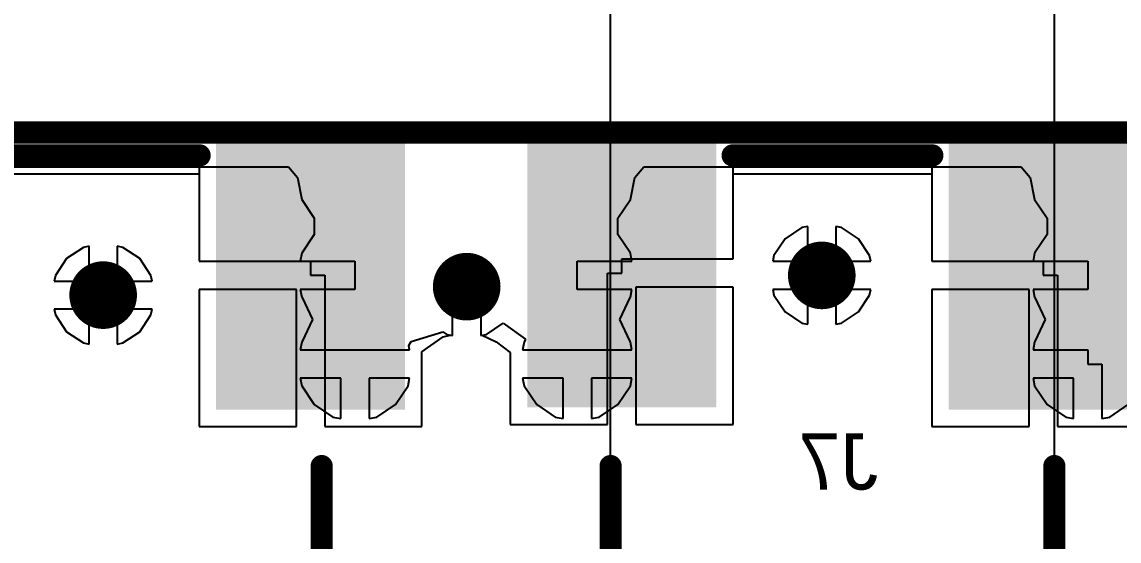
# Model space of a CAD drawing. Header units: millimetres. Extents: x -48 to 118, y -9 to 132.
# Drawn here: x 63.05 to 72.94, y 96.26 to 100.94 of the extents above; entities that cross this region are included whole.
import ezdxf

# ---------------------------------------------------------------- set-up
doc = ezdxf.new("R2010")
doc.units = ezdxf.units.MM
for name, color, linetype in [('BottomLayer', 5, 'Continuous'), ('BottomOverlay', 54, 'Continuous'), ('BottomPaste', 16, 'Continuous'), ('BottomSolder', 6, 'Continuous'), ('KeepOutLayer', 6, 'Continuous'), ('MultiLayer', 9, 'Continuous'), ('TopLayer', 1, 'Continuous'), ('TopSolder', 216, 'Continuous'), ('ViaHoleLayer', 16, 'Continuous')]:
    doc.layers.add(name, color=color, linetype=linetype)
doc.dimstyles.new('ISO-25', dxfattribs={"dimtxt": 2.5, "dimasz": 2.5, "dimexe": 1.25, "dimexo": 0.625, "dimtad": 1, "dimtxsty": 'Standard', "dimcen": 2.5, "dimadec": 0, "dimazin": 0, "dimtfac": 1, "dimtmove": 0, "dimatfit": 3, "dimfxl": 1, "dimarcsym": 0})

# ---------------------------------------------------------------- blocks, each defined once
blk = doc.blocks.new('J_SH1_0_T_1_LT_2A____B_155')
at = {"layer": 'BottomLayer'}
for points in [[(-2.15, 2.81), (-0.65, 2.81), (-2.15, 5.03), (-0.65, 5.03)], [(1.65, 2.79), (3.15, 2.79), (1.65, 5.01), (3.15, 5.01)], [(-0.2, -0.6), (0.2, -0.6), (-0.2, 0.6), (0.2, 0.6)], [(0.8, -0.6), (1.2, -0.6), (0.8, 0.6), (1.2, 0.6)]]:
    blk.add_solid(points, dxfattribs=at)
at = {"layer": 'BottomOverlay', "const_width": 0.2}
for points in [[(-0.4, 4.98), (1.4, 4.98)], [(-1.5, 0.5), (-1.5, 2.18)], [(2.5, 0.5), (2.5, 2.18)], [(-1.5, 0.5), (-0.6, 0.5)], [(1.6, 0.5), (2.5, 0.5)]]:
    blk.add_lwpolyline(points, dxfattribs=at)
at = {"layer": 'BottomOverlay', "const_width": 0.1}
for points in [[(-0.45, 4.98, 1), (-0.35, 4.98, 1)], [(1.35, 4.98, 1), (1.45, 4.98, 1)], [(-1.55, 2.18, 1), (-1.45, 2.18, 1)], [(2.45, 2.18, 1), (2.55, 2.18, 1)], [(-1.55, 0.5, 1), (-1.45, 0.5, 1)], [(-1.55, 0.5, 1), (-1.45, 0.5, 1)], [(-0.65, 0.5, 1), (-0.55, 0.5, 1)], [(1.55, 0.5, 1), (1.65, 0.5, 1)], [(2.45, 0.5, 1), (2.55, 0.5, 1)], [(2.45, 0.5, 1), (2.55, 0.5, 1)]]:
    blk.add_lwpolyline(points, format="xyb", close=True, dxfattribs=at)
at = {"layer": 'BottomPaste'}
for points in [[(-2.15, 2.81), (-0.65, 2.81), (-2.15, 5.03), (-0.65, 5.03)], [(1.65, 2.79), (3.15, 2.79), (1.65, 5.01), (3.15, 5.01)], [(-0.2, -0.6), (0.2, -0.6), (-0.2, 0.6), (0.2, 0.6)], [(0.8, -0.6), (1.2, -0.6), (0.8, 0.6), (1.2, 0.6)]]:
    blk.add_solid(points, dxfattribs=at)
at = {"layer": 'BottomSolder'}
for points in [[(-2.2516, 2.7084), (-0.5484, 2.7084), (-2.2516, 5.1316), (-0.5484, 5.1316)], [(1.5484, 2.6884), (3.2516, 2.6884), (1.5484, 5.1116), (3.2516, 5.1116)], [(-0.3016, -0.7016), (0.3016, -0.7016), (-0.3016, 0.7016), (0.3016, 0.7016)], [(0.6984, -0.7016), (1.3016, -0.7016), (0.6984, 0.7016), (1.3016, 0.7016)]]:
    blk.add_solid(points, dxfattribs=at)
blk = doc.blocks.new('J_SH1_0_T_1_LT_2A____B_156')
at = {"layer": 'BottomLayer'}
for points in [[(-2.15, 2.81), (-0.65, 2.81), (-2.15, 5.03), (-0.65, 5.03)], [(1.65, 2.79), (3.15, 2.79), (1.65, 5.01), (3.15, 5.01)], [(-0.2, -0.6), (0.2, -0.6), (-0.2, 0.6), (0.2, 0.6)], [(0.8, -0.6), (1.2, -0.6), (0.8, 0.6), (1.2, 0.6)]]:
    blk.add_solid(points, dxfattribs=at)
at = {"layer": 'BottomOverlay', "const_width": 0.2}
for points in [[(-0.4, 4.98), (1.4, 4.98)], [(-1.5, 0.5), (-1.5, 2.18)], [(2.5, 0.5), (2.5, 2.18)], [(-1.5, 0.5), (-0.6, 0.5)], [(1.6, 0.5), (2.5, 0.5)]]:
    blk.add_lwpolyline(points, dxfattribs=at)
at = {"layer": 'BottomOverlay', "const_width": 0.1}
for points in [[(-0.45, 4.98, 1), (-0.35, 4.98, 1)], [(1.35, 4.98, 1), (1.45, 4.98, 1)], [(-1.55, 2.18, 1), (-1.45, 2.18, 1)], [(2.45, 2.18, 1), (2.55, 2.18, 1)], [(-1.55, 0.5, 1), (-1.45, 0.5, 1)], [(-1.55, 0.5, 1), (-1.45, 0.5, 1)], [(-0.65, 0.5, 1), (-0.55, 0.5, 1)], [(1.55, 0.5, 1), (1.65, 0.5, 1)], [(2.45, 0.5, 1), (2.55, 0.5, 1)], [(2.45, 0.5, 1), (2.55, 0.5, 1)]]:
    blk.add_lwpolyline(points, format="xyb", close=True, dxfattribs=at)
at = {"layer": 'BottomPaste'}
for points in [[(-2.15, 2.81), (-0.65, 2.81), (-2.15, 5.03), (-0.65, 5.03)], [(1.65, 2.79), (3.15, 2.79), (1.65, 5.01), (3.15, 5.01)], [(-0.2, -0.6), (0.2, -0.6), (-0.2, 0.6), (0.2, 0.6)], [(0.8, -0.6), (1.2, -0.6), (0.8, 0.6), (1.2, 0.6)]]:
    blk.add_solid(points, dxfattribs=at)
at = {"layer": 'BottomSolder'}
for points in [[(-2.2516, 2.7084), (-0.5484, 2.7084), (-2.2516, 5.1316), (-0.5484, 5.1316)], [(1.5484, 2.6884), (3.2516, 2.6884), (1.5484, 5.1116), (3.2516, 5.1116)], [(-0.3016, -0.7016), (0.3016, -0.7016), (-0.3016, 0.7016), (0.3016, 0.7016)], [(0.6984, -0.7016), (1.3016, -0.7016), (0.6984, 0.7016), (1.3016, 0.7016)]]:
    blk.add_solid(points, dxfattribs=at)
blk = doc.blocks.new('*D188')
at = {"color": 0, "lineweight": -2, "transparency": 16777216}
for p, q in [((68.353, 95.88), (68.353, 107.406)), ((72.353, 95.88), (72.353, 107.406)), ((65.853, 106.156), (63.353, 106.156)), ((68.353, 106.156), (72.353, 106.156)), ((74.853, 106.156), (77.353, 106.156))]:
    blk.add_line(p, q, dxfattribs=at)
at = {"color": 0, "transparency": 16777216}
for points in [[(65.853, 106.5727), (65.853, 105.7394), (68.353, 106.156)], [(74.853, 106.5727), (74.853, 105.7394), (72.353, 106.156)]]:
    blk.add_solid(points, dxfattribs=at)
at = {"layer": 'Defpoints', "color": 0, "transparency": 16777216}
for p in [(72.353, 106.156), (68.353, 95.255), (72.353, 95.255)]:
    blk.add_point(p, dxfattribs=at)
at = {"color": 0, "transparency": 16777216, "insert": (70.353, 108.031), "char_height": 2.5, "attachment_point": 5}
blk.add_mtext('4', dxfattribs=at)
blk = doc.blocks.new('*D193')
at = {"color": 0, "lineweight": -2, "transparency": 16777216}
for p, q in [((60.9358, 111.1431), (60.9358, 125.9347)), ((68.353, 106.1431), (60.9358, 111.1431)), ((68.353, 95.88), (68.353, 106.1431))]:
    blk.add_line(p, q, dxfattribs=at)
at = {"layer": 'Defpoints', "color": 0, "transparency": 16777216}
for p in [(60.9358, 116.1431), (68.353, 95.255), (45.339, 44.069)]:
    blk.add_point(p, dxfattribs=at)
at = {"color": 0, "transparency": 16777216, "insert": (58.8525, 121.3514), "char_height": 2.5, "attachment_point": 5, "rotation": 90}
blk.add_mtext('23,01', dxfattribs=at)
blk = doc.blocks.new('*D194')
at = {"color": 0, "lineweight": -2, "transparency": 16777216}
for p, q in [((68.21, 115.4487), (68.21, 130.657)), ((75.145, 110.4487), (68.21, 115.4487)), ((75.145, 95.884), (75.145, 110.4487))]:
    blk.add_line(p, q, dxfattribs=at)
at = {"layer": 'Defpoints', "color": 0, "transparency": 16777216}
for p in [(68.21, 120.4487), (75.145, 95.259), (45.339, 44.069)]:
    blk.add_point(p, dxfattribs=at)
at = {"color": 0, "transparency": 16777216, "insert": (66.1267, 125.8653), "char_height": 2.5, "attachment_point": 5, "rotation": 90}
blk.add_mtext('29,81', dxfattribs=at)
blk = doc.blocks.new('*D195')
at = {"color": 0, "lineweight": -2, "transparency": 16777216}
for p, q in [((79.0796, 115.1077), (79.0796, 131.1494)), ((87.702, 110.1077), (79.0796, 115.1077)), ((87.702, 95.884), (87.702, 110.1077))]:
    blk.add_line(p, q, dxfattribs=at)
at = {"layer": 'Defpoints', "color": 0, "transparency": 16777216}
for p in [(79.0796, 120.1077), (87.702, 95.259), (45.339, 44.069)]:
    blk.add_point(p, dxfattribs=at)
at = {"color": 0, "transparency": 16777216, "insert": (76.9963, 125.9411), "char_height": 2.5, "attachment_point": 5, "rotation": 90}
blk.add_mtext('42,36', dxfattribs=at)
blk = doc.blocks.new('*D196')
at = {"color": 0, "lineweight": -2, "transparency": 16777216}
for p, q in [((93.5064, 116.4219), (93.5064, 132.0469)), ((100.357, 111.4219), (93.5064, 116.4219)), ((100.357, 95.884), (100.357, 111.4219))]:
    blk.add_line(p, q, dxfattribs=at)
at = {"layer": 'Defpoints', "color": 0, "transparency": 16777216}
for p in [(93.5064, 121.4219), (100.357, 95.259), (45.339, 44.069)]:
    blk.add_point(p, dxfattribs=at)
at = {"color": 0, "transparency": 16777216, "insert": (91.423, 127.0469), "char_height": 2.5, "attachment_point": 5, "rotation": 90}
blk.add_mtext('55,02', dxfattribs=at)

msp = doc.modelspace()

# ---------------------------------------------------------------- linework, layer by layer
at = {"layer": 'BottomLayer'}
for p, q in [((62.853, 99.6329), (64.645, 99.6329)), ((64.645, 99.6329), (64.645, 98.782)), ((69.457, 98.802), (69.457, 99.6329)), ((69.457, 99.6329), (71.249, 99.6329)), ((71.249, 99.6329), (71.249, 98.782)), ((62.853, 99.568), (64.645, 99.568)), ((64.645, 99.568), (64.645, 98.782)), ((69.457, 98.802), (69.457, 99.568)), ((69.457, 99.568), (71.249, 99.568)), ((71.249, 99.568), (71.249, 98.782)), ((70.078, 99.0843), (69.9268, 98.9832)), ((70.078, 99.0843), (69.9268, 98.9832)), ((70.1294, 99.0945), (70.078, 99.0843)), ((70.1294, 99.0945), (70.078, 99.0843)), ((70.1294, 98.7806), (70.1294, 99.0945)), ((70.1294, 98.7806), (70.1294, 99.0945)), ((70.4348, 99.0843), (70.3834, 99.0945)), ((70.3834, 99.0945), (70.3834, 98.7806)), ((70.4348, 99.0843), (70.3834, 99.0945)), ((70.3834, 99.0945), (70.3834, 98.7806)), ((70.586, 98.9832), (70.4348, 99.0843)), ((70.586, 98.9832), (70.4348, 99.0843)), ((69.9268, 98.9832), (69.8257, 98.832)), ((69.9268, 98.9832), (69.8257, 98.832)), ((70.6871, 98.832), (70.586, 98.9832)), ((70.6871, 98.832), (70.586, 98.9832)), ((63.601, 98.9065), (63.4498, 98.8054)), ((63.601, 98.9065), (63.4498, 98.8054)), ((63.6524, 98.9167), (63.601, 98.9065)), ((63.6524, 98.9167), (63.601, 98.9065)), ((63.6524, 98.6028), (63.6524, 98.9167)), ((63.6524, 98.6028), (63.6524, 98.9167)), ((63.9578, 98.9065), (63.9064, 98.9167)), ((63.9064, 98.9167), (63.9064, 98.6028)), ((63.9578, 98.9065), (63.9064, 98.9167)), ((63.9064, 98.9167), (63.9064, 98.6028)), ((64.109, 98.8054), (63.9578, 98.9065)), ((64.109, 98.8054), (63.9578, 98.9065)), ((63.4498, 98.8054), (63.3487, 98.6542)), ((63.4498, 98.8054), (63.3487, 98.6542)), ((64.2101, 98.6542), (64.109, 98.8054)), ((64.2101, 98.6542), (64.109, 98.8054)), ((68.453, 98.675), (68.453, 98.802)), ((68.453, 98.802), (69.457, 98.802)), ((68.453, 98.675), (68.453, 98.802)), ((68.453, 98.802), (69.457, 98.802)), ((69.8257, 98.832), (69.8155, 98.7806)), ((69.8257, 98.832), (69.8155, 98.7806)), ((70.6973, 98.7806), (70.6871, 98.832)), ((70.6973, 98.7806), (70.6871, 98.832)), ((64.645, 98.782), (65.649, 98.782)), ((64.645, 98.782), (65.649, 98.782)), ((65.649, 98.782), (65.649, 98.655)), ((65.649, 98.782), (65.649, 98.655)), ((69.8155, 98.7806), (70.1294, 98.7806)), ((69.8155, 98.7806), (70.1294, 98.7806)), ((70.3834, 98.7806), (70.6973, 98.7806)), ((70.3834, 98.7806), (70.6973, 98.7806)), ((71.249, 98.782), (72.253, 98.782)), ((71.249, 98.782), (72.253, 98.782)), ((72.253, 98.782), (72.253, 98.655)), ((72.253, 98.782), (72.253, 98.655)), ((63.3487, 98.6542), (63.3385, 98.6028)), ((63.3487, 98.6542), (63.3385, 98.6028)), ((63.3385, 98.6028), (63.6524, 98.6028)), ((63.3385, 98.6028), (63.6524, 98.6028)), ((63.9064, 98.6028), (64.2203, 98.6028)), ((63.9064, 98.6028), (64.2203, 98.6028)), ((64.2203, 98.6028), (64.2101, 98.6542)), ((64.2203, 98.6028), (64.2101, 98.6542)), ((65.649, 98.655), (65.776, 98.655)), ((65.649, 98.655), (65.776, 98.655)), ((65.776, 98.655), (65.776, 97.291)), ((65.776, 98.655), (65.776, 97.291)), ((68.326, 97.311), (68.326, 98.675)), ((68.326, 98.675), (68.453, 98.675)), ((68.326, 97.311), (68.326, 98.675)), ((68.326, 98.675), (68.453, 98.675)), ((72.253, 98.655), (72.38, 98.655)), ((72.253, 98.655), (72.38, 98.655)), ((72.38, 98.655), (72.38, 97.291)), ((72.38, 98.655), (72.38, 97.291)), ((65.522, 98.528), (64.645, 98.528)), ((64.645, 98.528), (64.645, 97.291)), ((65.522, 98.528), (64.645, 98.528)), ((64.645, 98.528), (64.645, 97.291)), ((65.522, 97.291), (65.522, 98.528)), ((65.522, 97.291), (65.522, 98.528)), ((66.929, 98.1111), (66.929, 98.552)), ((66.929, 98.552), (67.183, 98.552)), ((66.929, 98.1111), (66.929, 98.552)), ((66.929, 98.552), (67.183, 98.552)), ((67.183, 98.552), (67.183, 98.1111)), ((67.183, 98.552), (67.183, 98.1111)), ((69.457, 98.548), (68.58, 98.548)), ((68.58, 98.548), (68.58, 97.311)), ((69.457, 98.548), (68.58, 98.548)), ((68.58, 98.548), (68.58, 97.311)), ((69.457, 97.311), (69.457, 98.548)), ((69.457, 97.311), (69.457, 98.548)), ((70.1294, 98.5266), (69.8155, 98.5266)), ((69.8155, 98.5266), (69.8257, 98.4752)), ((70.1294, 98.5266), (69.8155, 98.5266)), ((69.8155, 98.5266), (69.8257, 98.4752)), ((70.1294, 98.2127), (70.1294, 98.5266)), ((70.1294, 98.2127), (70.1294, 98.5266)), ((70.6973, 98.5266), (70.3834, 98.5266)), ((70.3834, 98.5266), (70.3834, 98.2127)), ((70.6973, 98.5266), (70.3834, 98.5266)), ((70.3834, 98.5266), (70.3834, 98.2127)), ((70.6871, 98.4752), (70.6973, 98.5266)), ((70.6871, 98.4752), (70.6973, 98.5266)), ((72.126, 98.528), (71.249, 98.528)), ((71.249, 98.528), (71.249, 97.291)), ((72.126, 98.528), (71.249, 98.528)), ((71.249, 98.528), (71.249, 97.291)), ((72.126, 97.291), (72.126, 98.528)), ((72.126, 97.291), (72.126, 98.528)), ((69.8257, 98.4752), (69.9268, 98.324)), ((69.8257, 98.4752), (69.9268, 98.324)), ((70.586, 98.324), (70.6871, 98.4752)), ((70.586, 98.324), (70.6871, 98.4752)), ((63.6524, 98.3488), (63.3385, 98.3488)), ((63.3385, 98.3488), (63.3487, 98.2974)), ((63.6524, 98.3488), (63.3385, 98.3488)), ((63.3385, 98.3488), (63.3487, 98.2974)), ((63.3487, 98.2974), (63.4498, 98.1462)), ((63.3487, 98.2974), (63.4498, 98.1462)), ((63.6524, 98.0349), (63.6524, 98.3488)), ((63.6524, 98.0349), (63.6524, 98.3488)), ((64.2203, 98.3488), (63.9064, 98.3488)), ((63.9064, 98.3488), (63.9064, 98.0349)), ((64.2203, 98.3488), (63.9064, 98.3488)), ((63.9064, 98.3488), (63.9064, 98.0349)), ((64.109, 98.1462), (64.2101, 98.2974)), ((64.109, 98.1462), (64.2101, 98.2974)), ((64.2101, 98.2974), (64.2203, 98.3488)), ((64.2101, 98.2974), (64.2203, 98.3488)), ((69.9268, 98.324), (70.078, 98.2229)), ((69.9268, 98.324), (70.078, 98.2229)), ((70.4348, 98.2229), (70.586, 98.324)), ((70.4348, 98.2229), (70.586, 98.324)), ((70.078, 98.2229), (70.1294, 98.2127)), ((70.078, 98.2229), (70.1294, 98.2127)), ((70.3834, 98.2127), (70.4348, 98.2229)), ((70.3834, 98.2127), (70.4348, 98.2229)), ((63.4498, 98.1462), (63.601, 98.0451)), ((63.4498, 98.1462), (63.601, 98.0451)), ((63.9578, 98.0451), (64.109, 98.1462)), ((63.9578, 98.0451), (64.109, 98.1462)), ((66.653, 97.9659), (66.8454, 98.0991)), ((66.653, 97.9659), (66.8454, 98.0991)), ((66.8454, 98.0991), (66.907, 98.1155)), ((66.8454, 98.0991), (66.907, 98.1155)), ((66.907, 98.1155), (66.929, 98.1111)), ((66.907, 98.1155), (66.929, 98.1111)), ((67.183, 98.1111), (67.195, 98.1135)), ((67.183, 98.1111), (67.195, 98.1135)), ((67.195, 98.1135), (67.321, 98.0559)), ((67.195, 98.1135), (67.321, 98.0559)), ((63.601, 98.0451), (63.6524, 98.0349)), ((63.601, 98.0451), (63.6524, 98.0349)), ((63.9064, 98.0349), (63.9578, 98.0451)), ((63.9064, 98.0349), (63.9578, 98.0451)), ((67.321, 98.0559), (67.449, 97.9592)), ((67.321, 98.0559), (67.449, 97.9592)), ((66.653, 97.291), (66.653, 97.9659)), ((66.653, 97.291), (66.653, 97.9659)), ((67.449, 97.9592), (67.449, 97.311)), ((67.449, 97.9592), (67.449, 97.311)), ((67.449, 97.311), (68.326, 97.311)), ((67.449, 97.311), (68.326, 97.311)), ((68.58, 97.311), (69.457, 97.311)), ((68.58, 97.311), (69.457, 97.311)), ((64.645, 97.291), (65.522, 97.291)), ((64.645, 97.291), (65.522, 97.291)), ((65.776, 97.291), (66.653, 97.291)), ((65.776, 97.291), (66.653, 97.291)), ((71.249, 97.291), (72.126, 97.291)), ((71.249, 97.291), (72.126, 97.291)), ((72.38, 97.291), (73.257, 97.291)), ((72.38, 97.291), (73.257, 97.291))]:
    msp.add_line(p, q, dxfattribs=at)
at = {"layer": 'BottomLayer', "const_width": 0.2032}
for points in [[(70.1548, 98.6536, 1), (70.358, 98.6536, 1)], [(66.9544, 98.552, 1), (67.1576, 98.552, 1)], [(63.6778, 98.4758, 1), (63.881, 98.4758, 1)]]:
    msp.add_lwpolyline(points, format="xyb", close=True, dxfattribs=at)
at = {"layer": 'BottomSolder', "const_width": 0.3048}
for points in [[(70.104, 98.6536, 1), (70.4088, 98.6536, 1)], [(66.9036, 98.552, 1), (67.2084, 98.552, 1)], [(63.627, 98.4758, 1), (63.9318, 98.4758, 1)]]:
    msp.add_lwpolyline(points, format="xyb", close=True, dxfattribs=at)
at = {"layer": 'KeepOutLayer', "const_width": 0.2}
msp.add_lwpolyline([(51.054, 99.942), (116.586, 99.942)], dxfattribs=at)
at = {"layer": 'MultiLayer', "const_width": 0.2032}
for points in [[(70.1548, 98.6536, 1), (70.358, 98.6536, 1)], [(66.9544, 98.552, 1), (67.1576, 98.552, 1)], [(63.6778, 98.4758, 1), (63.881, 98.4758, 1)]]:
    msp.add_lwpolyline(points, format="xyb", close=True, dxfattribs=at)
at = {"layer": 'TopLayer'}
for p, q in [((62.0473, 99.6329), (65.4507, 99.6329)), ((65.4507, 99.6329), (65.531, 99.535)), ((68.571, 99.535), (68.6513, 99.6329)), ((68.6513, 99.6329), (72.0547, 99.6329)), ((72.0547, 99.6329), (72.135, 99.535)), ((65.531, 99.535), (65.5705, 99.3368)), ((68.5315, 99.3368), (68.571, 99.535)), ((72.135, 99.535), (72.1745, 99.3368)), ((65.5705, 99.3368), (65.6827, 99.1688)), ((68.4192, 99.1688), (68.5315, 99.3368)), ((72.1745, 99.3368), (72.2867, 99.1688)), ((65.6827, 99.1688), (65.6827, 99.0213)), ((68.4192, 99.0213), (68.4192, 99.1688)), ((70.078, 99.0843), (69.9268, 98.9832)), ((70.1294, 99.0945), (70.078, 99.0843)), ((70.1294, 98.7806), (70.1294, 99.0945)), ((70.4348, 99.0843), (70.3834, 99.0945)), ((70.3834, 99.0945), (70.3834, 98.7806)), ((70.586, 98.9832), (70.4348, 99.0843)), ((72.2867, 99.1688), (72.2867, 99.0213)), ((65.6827, 99.0213), (65.5705, 98.8533)), ((68.5315, 98.8533), (68.4192, 99.0213)), ((69.9268, 98.9832), (69.8257, 98.832)), ((70.6871, 98.832), (70.586, 98.9832)), ((72.2867, 99.0213), (72.1745, 98.8533)), ((63.601, 98.9065), (63.4498, 98.8054)), ((63.6524, 98.9167), (63.601, 98.9065)), ((63.6524, 98.6028), (63.6524, 98.9167)), ((63.9578, 98.9065), (63.9064, 98.9167)), ((63.9064, 98.9167), (63.9064, 98.6028)), ((64.109, 98.8054), (63.9578, 98.9065)), ((63.4498, 98.8054), (63.3487, 98.6542)), ((64.2101, 98.6542), (64.109, 98.8054)), ((65.5705, 98.8533), (65.5563, 98.782)), ((68.5457, 98.782), (68.5315, 98.8533)), ((69.8257, 98.832), (69.8155, 98.7806)), ((70.6973, 98.7806), (70.6871, 98.832)), ((72.1745, 98.8533), (72.1603, 98.782)), ((65.5563, 98.782), (66.049, 98.782)), ((66.049, 98.782), (66.049, 98.528)), ((68.053, 98.528), (68.053, 98.782)), ((68.053, 98.782), (68.5457, 98.782)), ((69.8155, 98.7806), (70.1294, 98.7806)), ((70.3834, 98.7806), (70.6973, 98.7806)), ((72.1603, 98.782), (72.653, 98.782)), ((72.653, 98.782), (72.653, 98.528)), ((63.3487, 98.6542), (63.3385, 98.6028)), ((63.3385, 98.6028), (63.6524, 98.6028)), ((63.9064, 98.6028), (64.2203, 98.6028)), ((64.2203, 98.6028), (64.2101, 98.6542)), ((66.049, 98.528), (65.5563, 98.528)), ((65.5563, 98.528), (65.5705, 98.4568)), ((66.929, 98.1111), (66.929, 98.552)), ((66.929, 98.552), (67.183, 98.552)), ((67.183, 98.552), (67.183, 98.1111)), ((68.5457, 98.528), (68.053, 98.528)), ((68.5315, 98.4568), (68.5457, 98.528)), ((70.1294, 98.5266), (69.8155, 98.5266)), ((69.8155, 98.5266), (69.8257, 98.4752)), ((70.1294, 98.2127), (70.1294, 98.5266)), ((70.6973, 98.5266), (70.3834, 98.5266)), ((70.3834, 98.5266), (70.3834, 98.2127)), ((70.6871, 98.4752), (70.6973, 98.5266)), ((72.653, 98.528), (72.1603, 98.528)), ((72.1603, 98.528), (72.1745, 98.4568)), ((65.5705, 98.4568), (65.5728, 98.4533)), ((65.5728, 98.4533), (65.6668, 98.255)), ((68.4352, 98.255), (68.5292, 98.4533)), ((68.5292, 98.4533), (68.5315, 98.4568)), ((69.8257, 98.4752), (69.9268, 98.324)), ((70.586, 98.324), (70.6871, 98.4752)), ((72.1745, 98.4568), (72.1768, 98.4533)), ((72.1768, 98.4533), (72.2708, 98.255)), ((63.6524, 98.3488), (63.3385, 98.3488)), ((63.3385, 98.3488), (63.3487, 98.2974)), ((63.3487, 98.2974), (63.4498, 98.1462)), ((63.6524, 98.0349), (63.6524, 98.3488)), ((64.2203, 98.3488), (63.9064, 98.3488)), ((63.9064, 98.3488), (63.9064, 98.0349)), ((64.109, 98.1462), (64.2101, 98.2974)), ((64.2101, 98.2974), (64.2203, 98.3488)), ((69.9268, 98.324), (70.078, 98.2229)), ((70.4348, 98.2229), (70.586, 98.324)), ((65.6668, 98.255), (65.5728, 98.0568)), ((67.2344, 98.1213), (67.3856, 98.2224)), ((67.3856, 98.2224), (67.5873, 98.079)), ((68.5292, 98.0568), (68.4352, 98.255)), ((70.078, 98.2229), (70.1294, 98.2127)), ((70.3834, 98.2127), (70.4348, 98.2229)), ((72.2708, 98.255), (72.1768, 98.0568)), ((63.4498, 98.1462), (63.601, 98.0451)), ((63.9578, 98.0451), (64.109, 98.1462)), ((66.5542, 98.0577), (66.841, 98.1458)), ((66.841, 98.1458), (66.8776, 98.1213)), ((66.8776, 98.1213), (66.929, 98.1111)), ((67.183, 98.1111), (67.2344, 98.1213)), ((63.601, 98.0451), (63.6524, 98.0349)), ((63.9064, 98.0349), (63.9578, 98.0451)), ((65.5705, 98.0533), (65.5563, 97.982)), ((65.5728, 98.0568), (65.5705, 98.0533)), ((66.5338, 98.0215), (66.5542, 98.0577)), ((66.5417, 97.982), (66.5338, 98.0215)), ((67.5745, 98.0533), (67.5603, 97.982)), ((67.5768, 98.0568), (67.5745, 98.0533)), ((67.5873, 98.079), (67.5768, 98.0568)), ((68.5315, 98.0533), (68.5292, 98.0568)), ((68.5457, 97.982), (68.5315, 98.0533)), ((72.1745, 98.0533), (72.1603, 97.982)), ((72.1768, 98.0568), (72.1745, 98.0533)), ((65.5563, 97.982), (66.5417, 97.982)), ((67.5603, 97.982), (68.5457, 97.982)), ((72.1603, 97.982), (72.653, 97.982)), ((72.653, 97.982), (72.653, 97.855)), ((72.653, 97.855), (72.78, 97.855)), ((72.78, 97.855), (72.78, 97.3624)), ((65.922, 97.728), (65.5563, 97.728)), ((65.5563, 97.728), (65.5705, 97.6568)), ((65.922, 97.3624), (65.922, 97.728)), ((66.5417, 97.728), (66.176, 97.728)), ((66.176, 97.728), (66.176, 97.3624)), ((66.5275, 97.6568), (66.5417, 97.728)), ((67.926, 97.728), (67.5603, 97.728)), ((67.5603, 97.728), (67.5745, 97.6568)), ((67.926, 97.3624), (67.926, 97.728)), ((68.5457, 97.728), (68.18, 97.728)), ((68.18, 97.728), (68.18, 97.3624)), ((68.5315, 97.6568), (68.5457, 97.728)), ((72.526, 97.728), (72.1603, 97.728)), ((72.1603, 97.728), (72.1745, 97.6568)), ((72.526, 97.3624), (72.526, 97.728)), ((65.5705, 97.6568), (65.6827, 97.4888)), ((66.4152, 97.4888), (66.5275, 97.6568)), ((67.5745, 97.6568), (67.6868, 97.4888)), ((68.4192, 97.4888), (68.5315, 97.6568)), ((72.1745, 97.6568), (72.2867, 97.4888)), ((65.6827, 97.4888), (65.8508, 97.3765)), ((66.2472, 97.3765), (66.4152, 97.4888)), ((67.6868, 97.4888), (67.8548, 97.3765)), ((68.2512, 97.3765), (68.4192, 97.4888)), ((72.2867, 97.4888), (72.4548, 97.3765)), ((72.8512, 97.3765), (73.0192, 97.4888)), ((65.8508, 97.3765), (65.922, 97.3624)), ((66.176, 97.3624), (66.2472, 97.3765)), ((67.8548, 97.3765), (67.926, 97.3624)), ((68.18, 97.3624), (68.2512, 97.3765)), ((72.4548, 97.3765), (72.526, 97.3624)), ((72.78, 97.3624), (72.8512, 97.3765))]:
    msp.add_line(p, q, dxfattribs=at)
at = {"layer": 'TopLayer', "const_width": 0.2032}
for points in [[(70.1548, 98.6536, 1), (70.358, 98.6536, 1)], [(66.9544, 98.552, 1), (67.1576, 98.552, 1)], [(63.6778, 98.4758, 1), (63.881, 98.4758, 1)]]:
    msp.add_lwpolyline(points, format="xyb", close=True, dxfattribs=at)
at = {"layer": 'TopSolder', "const_width": 0.3048}
for points in [[(70.104, 98.6536, 1), (70.4088, 98.6536, 1)], [(66.9036, 98.552, 1), (67.2084, 98.552, 1)], [(63.627, 98.4758, 1), (63.9318, 98.4758, 1)]]:
    msp.add_lwpolyline(points, format="xyb", close=True, dxfattribs=at)
at = {"layer": 'ViaHoleLayer', "const_width": 0.1016}
for points in [[(70.2056, 98.6536, 1), (70.3072, 98.6536, 1)], [(67.0052, 98.552, 1), (67.1068, 98.552, 1)], [(63.7286, 98.4758, 1), (63.8302, 98.4758, 1)]]:
    msp.add_lwpolyline(points, format="xyb", close=True, dxfattribs=at)

# ---------------------------------------------------------------- block references
for name, p in [('J_SH1_0_T_1_LT_2A____B_155', (63.249, 94.755)), ('J_SH1_0_T_1_LT_2A____B_156', (69.853, 94.755))]:
    msp.add_blockref(name, p)

# ---------------------------------------------------------------- texts
at = {"layer": 'BottomOverlay', "text_generation_flag": 2}
msp.add_text('J7', height=0.508, dxfattribs=at).set_placement((70.7644, 96.7232))

# ---------------------------------------------------------------- dimensions: what is measured, and where the dimension line sits
for feature_location, offset, picture, middle in [((100.357, 95.259), (-6.8506, 26.1629), '*D196', (91.423, 127.0469)), ((87.702, 95.259), (-8.6223, 24.8487), '*D195', (76.9963, 125.9411)), ((75.145, 95.259), (-6.935, 25.1897), '*D194', (66.1267, 125.8653)), ((68.353, 95.255), (-7.4172, 20.8881), '*D193', (58.8525, 121.3514))]:
    dim = msp.add_ordinate_dim(feature_location=feature_location, offset=offset, dtype=1, origin=(45.339, 44.069), dimstyle='ISO-25')
    dim.commit()
    dim.dimension.update_dxf_attribs({"geometry": picture, "text_midpoint": middle})
dim = msp.add_linear_dim(base=(72.353, 106.156), p1=(68.353, 95.255), p2=(72.353, 95.255), angle=0, dimstyle='ISO-25')
dim.commit()
dim.dimension.update_dxf_attribs({"geometry": '*D188', "text_midpoint": (70.353, 108.031)})

doc.saveas('drawing.dxf')
